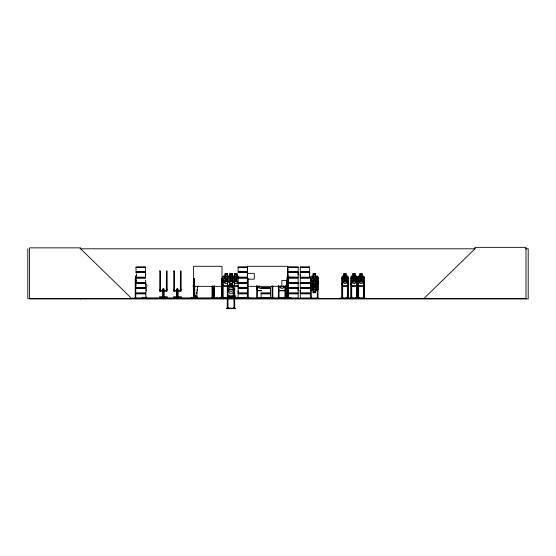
<?xml version="1.0" encoding="UTF-8"?>
<svg xmlns="http://www.w3.org/2000/svg" width="556" height="556" viewBox="0 0 556 556"><rect width="100%" height="100%" fill="white"/><g stroke="black" fill="none" stroke-linecap="round" stroke-linejoin="round"><path stroke-width="0.83" d="M145.422 274.873L145.422 272.572M247.364 292.956L238.142 292.956L238.149 290.649M270.501 290.649L270.501 288.349L259.298 288.279L258.06 286.305M298.148 290.649L298.148 288.349L288.772 288.349M298.148 274.873L298.148 272.572M309.65 292.956L300.268 292.956L300.275 290.649M300.268 277.18L300.268 272.572L309.65 272.572L309.643 277.18L300.268 277.18L300.275 274.873M309.643 274.873L309.643 272.572M217.681 298.12L208.465 298.482L217.716 298.482M243.736 298.482L243.736 298.148M238.163 298.197L251.256 298.148L251.263 298.53L238.114 298.336L238.149 293.881L247.364 293.881M298.134 298.197L284.38 298.148L284.38 298.53L298.162 298.329L298.148 293.881L288.772 293.881M291.9 298.482L291.9 298.148M233.965 298.461L234.159 293.714L234 295.299M145.401 294.541L145.491 292.929M145.748 297.39L146.27 287.723A2.509 2.509 0 0 0 145.748 283.782L145.748 281.072A1.251 1.251 0 0 0 145.387 280.189M196.539 293.735L196.622 292.122M195.274 296.174C196.205 296.021 195.212 296.584 195.42 296.056M238.149 282.733L247.371 282.559M234.312 282.802L235.848 280.349L237.155 282.663L238.058 282.629M233.339 298.461L234.062 293.714L232.943 298.461L233.986 293.714L234.41 293.714L235.515 298.461M131.689 298.53L80.634 248.796L80.634 247.858L29.593 247.858L29.593 298.947L528.2 298.947L528.2 248.796L525.594 248.796M131.835 298.461L145.443 298.336M145.443 282.552L136.039 282.795L136.574 280.481M233.464 296.883L234.034 293.714M190.903 298.482L190.958 298.113L197.505 298.12M197.491 298.461L190.944 298.12M136.401 282.733L136.067 282.656M347.25 285.965L347.924 283.574M348.035 283.588L347.298 286.048L342.579 286.048L341.954 283.588L342.621 286.048M356.278 285.965L356.952 283.574L356.952 276.992L356.306 276.089M357.063 283.588L356.327 286.048L351.6 286.048M363.944 283.574L363.27 285.965L358.641 285.965M363.318 286.048L364.055 283.588L364.055 276.964L363.297 276.089L358.613 276.089L357.974 276.971L357.918 298.53M196.032 298.53L196.734 298.301L196.741 297.425M196.282 298.461L196.317 298.113L196.324 298.53M339.716 298.482L344.101 298.461M348.786 298.148L348.827 298.53M353.13 298.461L345.964 298.12L353.185 298.113L353.095 298.482M355.764 298.461L355.805 298.113L355.819 298.53M360.135 298.148L360.177 298.53M360.121 298.461L354.992 298.12L360.177 298.113M233.84 285.965L234.66 283.574L236.995 283.574L238.225 281.6L238.225 276.992L236.995 276.172L236.988 273.705L234.688 273.705L234.688 276.172M233.895 286.048L234.743 283.588L234.743 276.964L233.874 276.089M234.18 295.361L234.743 293.728M285.694 288.279L284.874 290.663L279.195 290.663M310.658 282.775L311.506 280.321L317.302 280.321L318.067 282.775M310.741 282.789L311.568 280.405L317.24 280.405L317.983 282.789M317.983 283.574L317.156 285.965L311.478 285.965L310.741 283.574M318.06 283.588L317.212 286.048L311.423 286.048L310.658 283.588M135.504 277.006L135.859 276.089M135.574 277.006L135.879 276.172M222.449 298.148L222.449 298.53L222.553 278.473L223.234 278.473L223.234 298.53M227.189 308.559L226.772 308.649L235.098 308.615M231.998 298.12L231.887 298.482M247.017 298.516L246.968 297.905M247.364 298.461L247.364 266.282M310.456 298.113L310.352 298.482M259.812 286.208C259.694 288.3 256.865 287.535 259.145 285.853M281.44 286.208C281.322 288.3 278.493 287.535 280.773 285.853M234.535 281.155L235.32 279.807L234.187 277.882M227.564 278.535L226.806 279.828L227.599 281.162M284.464 286.305L283.226 288.279L280.926 288.279L279.689 286.305M342.677 276.172L342.072 277.006L342.051 298.53L341.954 276.971L342.642 276.089L347.326 276.089M351.67 276.089L350.982 276.971L351.01 298.53M351.698 276.172L351.093 277.006L351.142 298.53M358.085 277.006L358.69 276.172M309.657 298.336L300.275 298.509M222.685 277.006L223.422 276.172M228.127 276.089L227.341 276.971L227.341 283.588L228.099 286.048M287.125 276.923L287.911 276.04M317.983 289.363L317.24 290.19L311.562 290.19M142.899 298.509L143.385 298.35M142.864 298.523L143.823 298.496L143.455 297.905M145.026 298.509L145.512 298.509M146.082 297.94L146.381 296.89L146.381 298.197L145.922 298.509L145.345 298.509L145.45 297.425L145.45 298.127L131.841 298.148L131.862 298.53M197.463 298.197C196.532 298.607 198.339 298.558 197.463 298.197L193.676 298.35M194.1 298.509L194.739 298.489L193.954 298.523L194.093 278.473M194.405 286.034L194.329 298.53L194.885 298.516M196.435 298.509L196.713 298.398M261.125 298.516L270.522 298.336L270.501 293.881L261.125 293.881L261.125 298.322M288.779 282.733L298.162 282.795L288.835 282.74M300.219 282.733L309.657 282.552M423.908 298.53L474.949 248.796L474.949 247.337L525.983 247.337L525.983 298.53L27.8 298.53L27.8 248.796M344.032 276.172L343.031 276.992L343.031 281.6L344.032 283.574L345.908 283.574L346.916 281.6L346.916 276.992L345.908 276.172L345.908 273.705L344.032 273.705M227.64 276.964L226.271 279.251C225.138 275.623 222.643 276.547 225.785 279.807C222.33 283.345 225.382 284.081 226.313 280.349L227.668 282.733M142.656 298.35L142.343 298.516L142.955 298.509M145.623 298.398L136.06 298.204M146.138 298.53L146.673 298.489L146.374 298.197M193.474 298.53L194.169 298.516L194.176 286.034M288.898 276.895L298.155 277.18L298.155 272.572L288.772 272.572M79.981 248.796L475.213 248.796M136.039 267.012L145.443 267.012M238.135 267.012L247.531 267.012M288.766 267.012L298.162 267.012M300.254 267.012L309.657 267.012M145.443 267.179L136.039 267.186L136.06 271.641L145.436 271.641L145.436 267.2M238.135 267.179L247.371 267.186M288.766 267.179L298.162 267.186L298.148 271.641L288.772 271.641M136.06 267.471L145.422 267.471M238.149 267.471L247.357 267.471M288.779 267.471L298.148 267.471M300.275 267.471L309.643 267.471M247.364 271.641L238.142 271.641L238.142 267.2M135.984 271.967L145.498 271.967M238.072 271.967L247.427 271.967M288.703 271.967L298.218 271.967M300.198 271.967L309.713 271.967M135.984 272.252L145.498 272.252M238.072 272.252L247.427 272.252M288.703 272.252L298.218 272.252M300.198 272.252L309.713 272.252M136.046 272.572L145.436 272.572L145.422 277.18L136.046 277.18M238.142 272.572L247.364 272.572M247.58 273.344L254.266 273.344L254.266 279.195L247.58 279.195M346.027 273.621L343.969 273.621L343.969 276.089M355.055 273.621L352.99 273.621L352.99 276.089M315.516 273.705L313.209 273.705L313.209 276.172L311.979 276.992L311.979 281.6L313.209 283.574L315.516 283.574L316.746 281.6L316.746 276.992L315.516 276.172L315.593 273.621L313.125 273.621L313.125 276.089M353.06 273.705L354.985 273.705L354.936 276.172L355.944 276.992L355.944 281.6L354.936 283.574L353.06 283.574L352.052 281.6L352.052 276.992L353.06 276.172L353.039 273.621M360.052 273.705L361.977 273.705M135.789 276.089L136.574 276.172L136.074 276.992L136.074 281.6L136.574 283.574M238.635 276.172L223.387 276.089L222.602 276.971L222.602 283.588L223.359 286.048L229.76 286.048M287.952 276.123L288.362 276.123M351.621 276.089L356.354 276.089L357.063 276.964L356.994 298.53M227.453 276.992L225.152 276.992L225.152 281.6L227.453 281.6M347.278 276.089L348.035 276.964L348.105 298.53M357.974 276.971L358.022 283.588L358.592 286.048L363.367 286.048M364.055 276.964L363.985 298.53M238.142 277.18L247.364 277.18M135.984 277.5L145.498 277.5M238.072 277.5L247.427 277.5M288.703 277.5L298.218 277.5M300.198 277.5L309.713 277.5M135.984 277.785L145.498 277.785M238.072 277.785L247.427 277.785M288.703 277.785L298.218 277.785M300.198 277.785L309.713 277.785M136.046 278.104L145.436 278.104M238.142 278.104L247.364 278.104M288.772 278.104L298.155 278.104L298.155 282.545L288.703 282.587L298.148 282.427M309.65 278.104L300.268 278.104L300.268 282.545M193.613 278.473L194.273 278.473L194.246 298.53M247.364 278.473L248.212 278.473L248.289 298.53M288.008 278.473L288.307 298.53M317.976 278.473L317.295 278.473L317.302 298.53M341.968 278.473L342.67 278.473M348.125 278.473L347.417 278.473L347.354 298.53M350.989 278.473L351.698 278.473M357.988 278.473L358.69 278.473M234.688 281.6L236.995 281.6L236.995 276.992L234.688 276.992L233.84 276.172M136.06 282.427L145.422 282.427M238.149 282.427L247.357 282.427M300.275 282.427L309.643 282.427M136.039 282.976L145.443 282.955L145.422 287.417L136.046 287.417M247.371 282.969L238.135 282.955L238.149 287.417L247.364 287.417M288.766 282.976L298.162 282.976L298.148 287.417L288.772 287.417M309.657 282.976L300.254 282.969L300.275 287.417L309.65 287.417M136.06 283.247L145.422 283.247M238.149 283.247L247.357 283.247M288.779 283.247L298.148 283.247M300.275 283.247L309.643 283.247M136.067 283.261L145.415 283.261M238.163 283.261L247.344 283.261M288.793 283.261L298.134 283.261M300.282 283.261L309.629 283.261M135.469 283.588L135.852 286.048L135.574 283.574M357.974 283.588L358.641 286.048M223.422 285.965L229.781 285.965M232.213 285.965L238.635 285.965M342.628 285.965L347.298 285.965M356.327 285.965L351.649 285.965L350.982 283.588L351.649 286.048M232.241 286.048L237.871 286.048M193.613 286.34L221.983 286.34M233.84 286.305L228.162 286.305L227.418 287.139L227.418 293.714L228.162 296.098L233.84 296.098M247.538 286.34L287.654 286.34M261.125 287.417L270.515 287.417M135.984 287.744L145.498 287.744M238.072 287.744L247.427 287.744M261.063 287.744L270.577 287.744M288.703 287.744L298.218 287.744M300.198 287.744L309.713 287.744M135.984 288.029L145.498 288.029M238.072 288.029L247.427 288.029M261.063 288.029L270.577 288.029M288.703 288.029L298.218 288.029M300.198 288.029L309.713 288.029M136.046 288.349L145.436 288.349M247.364 288.349L238.142 288.349L238.142 292.956M309.65 288.349L300.268 288.349L300.268 292.956M227.293 288.606L227.974 288.606L227.974 308.663M234.66 288.606L233.979 288.606L233.979 295.292M163.2 288.918L162.783 288.918L162.783 297.279M177.621 297.279L177.621 288.918L178.038 288.918L178.038 297.279M163.2 289.231L163.617 289.231M177.204 289.231L177.621 289.231M166.334 289.44L167.175 289.44M180.339 289.44L181.173 289.44M227.341 289.433L234.743 289.433M163.2 289.648L163.096 291.733L163.721 291.733M315.593 290.274L317.281 290.274L318.067 289.391L318.06 276.964L317.191 276.089L311.443 276.089L310.658 276.971L310.665 289.405L311.534 290.274L313.132 290.274L313.132 292.741L315.599 292.741L315.516 290.19L316.746 289.37L316.746 284.762L315.516 282.789L313.209 282.789L311.979 284.762L311.979 289.37L313.209 290.19L313.209 292.658M163.2 290.482L163.617 290.482M177.204 290.482L177.621 290.482M261.626 290.663L257.567 290.663L256.83 288.279L256.83 285.812M160.482 290.691L166.334 290.691M174.487 290.691L180.339 290.691M261.647 290.746L257.511 290.746L256.747 288.293M163.2 291.316L163.617 291.316M177.204 291.316L177.621 291.316M163.235 291.705L163.589 291.705M177.232 291.705L177.586 291.705M177.1 291.733L177.725 291.733M136.046 292.956L145.436 292.956M261.125 292.956L270.515 292.956L270.515 288.349M288.772 292.956L298.155 292.956L298.155 288.349M135.984 293.276L145.498 293.276M238.072 293.276L247.427 293.276M261.063 293.276L270.577 293.276M288.703 293.276L298.218 293.276M300.198 293.276L309.713 293.276M135.984 293.561L145.498 293.561M238.072 293.561L247.427 293.561M261.063 293.561L270.577 293.561M288.703 293.561L298.218 293.561M300.198 293.561L309.713 293.561M136.046 293.881L145.436 293.881M309.65 293.881L300.268 293.881L300.268 298.322M233.895 296.181L228.099 296.181L227.341 293.721M181.381 297.099L173.444 297.071L173.444 298.53M194.336 297.39L196.845 297.39L197.366 287.723A2.509 2.509 0 0 0 198.096 285.951M222.942 297.488L226.07 297.488L226.07 297.905M227.821 297.488L230.955 297.488L230.948 297.905M194.746 297.731L195.371 297.731M196.004 297.731L196.421 297.731M135.15 297.801L135.789 297.801M193.551 297.801L194.802 297.801M212.017 297.801L212.427 297.801L212.434 298.53M213.838 297.801L214.526 297.801L214.505 298.53L214.47 286.034M221.441 297.801L222.233 297.801M222.476 297.801L223.269 297.801M247.288 297.801L248.296 297.801M272.065 297.745L272.899 297.745L272.899 298.482M279.084 297.801L278.25 297.801L278.25 298.53M284.936 297.801L285.777 297.801L285.777 298.53M286.896 297.801L288.342 297.801M310.533 297.801L311.374 297.801L311.367 298.53M341.898 297.801L342.739 297.801L342.732 298.53M347.347 297.801L348.195 297.801L348.188 298.53M356.375 297.801L357.216 297.801L357.209 298.53M357.918 297.801L358.759 297.801L358.752 298.53M363.367 297.801L364.208 297.801M225.819 298.009L227.494 298.009M234.521 298.009L237.864 298.009M257.463 298.009L261.64 298.009M279.084 298.009L284.936 298.009M311.367 298.009L317.219 298.009M342.586 298.009L347.507 298.009M351.607 298.009L356.528 298.009M358.599 298.009L363.52 298.009M219.453 298.53L219.453 298.113L223.31 298.148M261.146 298.197L270.494 298.197M300.282 298.197L309.629 298.197M318.24 298.482L318.025 298.148M361.949 298.53L361.949 298.113L366.39 298.482M238.149 298.204L247.357 298.204M261.139 298.204L270.501 298.204M288.779 298.204L298.148 298.204M300.275 298.204L309.643 298.204M219.481 298.12L224.881 298.482M230.024 298.426L230.024 298.113M366.348 298.426L362.032 298.482M234.736 307.934L233.902 307.934L233.902 308.663M228.05 308.142L233.902 308.142M234.66 298.635L234.715 308.663L234.806 308.26M235.146 308.615L234.868 308.615M234.34 276.944L235.807 279.251C236.738 275.7 239.692 276.45 236.342 279.828L238.003 282.656M194.746 298.398L194.517 286.034M288.689 298.475L288.738 297.905M288.168 298.489L288.265 278.473M287.779 298.461L287.841 297.745M272.968 298.412L273.316 298.482M359.329 298.113L359.315 298.53M350.336 298.148L350.287 298.53M211.134 298.113L211.12 298.53M317.156 276.172L317.983 276.992L317.976 298.53M141.94 298.482L141.988 297.905L290.899 297.905L290.899 298.53M134.913 298.113L134.927 298.426M363.27 276.172L363.944 276.992M347.25 276.172L347.924 276.992M283.372 285.867C285.631 287.535 282.886 288.293 282.74 286.208M136.428 277.076L136.428 278.521M354.992 298.12L354.957 298.53M345.964 298.12L345.929 298.53M287.952 285.909L287.209 283.525L287.209 276.951M287.125 283.539L287.89 285.993M278.375 288.293L279.133 290.746L284.929 290.746L285.777 288.293L285.777 285.805M228.162 285.965L227.425 283.574L225.152 283.574L223.915 281.6L223.915 276.992L225.152 276.172L225.152 273.705L227.453 273.705L227.453 276.172M235.459 298.461L234.403 293.714L235.223 298.461M234.695 296.091L234.34 293.714L234.66 298.461M234.236 293.714L234.298 295.299M366.307 298.113L366.307 298.53M364.138 298.53L364.138 278.473L363.436 278.473L363.374 298.53M364.055 297.801L364.124 298.53M363.902 297.801L363.881 298.53M363.693 297.801L363.693 298.53L363.589 283.484M363.478 297.801L363.52 298.53M361.977 276.172L361.998 273.621L359.982 273.621L360.052 276.172L359.044 276.992L359.044 281.6L360.052 283.574L361.928 283.574L362.936 281.6L362.936 276.992L361.928 276.172L361.928 273.705M360.1 273.705L360.1 276.172M358.69 285.159L358.599 298.53M358.537 278.473L358.537 298.53M358.425 297.801L358.453 298.53M358.245 297.801L358.245 298.53M358.133 278.473L358.133 298.53M358.071 297.801L358.001 298.53M357.126 298.53L357.147 278.473L356.445 278.473L356.382 298.53M356.91 297.801L356.889 298.53M356.681 297.801L356.702 298.53M356.591 285.159L356.528 298.53M355.006 273.621L355.055 276.089M351.76 298.53L351.76 297.801L350.926 297.801L350.926 298.53M351.698 285.159L351.677 298.53M351.545 278.473L351.607 298.53M351.461 297.801L351.434 298.53M347.993 276.964L348.035 298.53M347.882 297.801L347.861 298.53M347.681 297.801L347.653 298.53M347.57 284.325L347.507 298.53M345.978 273.621L345.957 276.172M344.157 298.53L344.157 298.113L339.758 298.148L339.799 298.53M344.018 273.621L344.081 276.172M342.67 284.325L342.628 298.53M342.524 278.473L342.586 298.53M342.413 297.801L342.433 298.53M342.204 297.801L342.225 298.53M318.136 298.53L318.053 297.801L317.219 297.801L317.219 298.53M317.9 297.801L317.9 298.53M317.372 297.801L317.379 298.53M311.29 298.53L311.29 278.473L310.609 278.473L310.609 298.53M310.741 277.006L310.741 289.37M310.693 297.801L310.693 298.53M290.197 297.905L290.197 298.53M288.446 276.944L288.446 281.551M288.008 266.282L288.008 298.53M287.709 298.53L287.765 278.417L286.972 278.473L286.896 298.53M287.577 298.53L287.654 266.282L247.538 266.282L247.531 298.53M287.16 297.745L287.16 298.482M287.056 298.53L287.091 280.481L281.871 280.481L281.871 286.333M285.694 285.812L285.617 298.53M285.096 297.801L285.096 298.53M285.019 285.993L284.936 298.53M279.008 285.993L279.084 298.53M278.931 297.801L278.931 298.53M278.459 285.812L278.459 288.279M278.375 285.812L278.41 298.53M272.822 285.944L272.822 298.482L272.746 297.745M272.225 297.745L272.225 298.482M272.141 285.944L272.065 298.482M264.149 298.113L264.149 298.53M257.463 298.53L257.463 297.801L256.622 297.801L256.622 298.53M257.379 285.993L257.379 298.53M257.303 297.801L257.303 298.53M256.782 297.801L256.782 298.53M256.747 285.812L256.705 298.53M248.136 297.801L248.136 298.53M247.629 278.473L247.622 298.53M247.455 297.801L247.434 298.53M239.56 298.113L239.511 298.53M237.071 276.089L237.071 273.621L234.604 273.621L234.604 276.089M234.66 296.126L234.743 287.098L233.874 286.222L232.276 286.222L232.276 283.755L229.809 283.755L229.809 286.222L228.127 286.222L227.341 287.104L227.237 308.663M234.576 307.934L234.576 308.663M234.055 307.934L234.062 308.663M233.979 298.635L233.979 308.663M232.853 298.53L232.853 297.801L232.012 297.801L232.04 298.53M232.769 285.159L232.769 286.826M232.769 296.021L232.693 298.53M232.276 276.089L232.276 273.621L229.809 273.621L229.809 276.089M232.088 296.021L232.172 298.53M230.379 297.488L230.379 297.905M230.351 297.488L230.351 297.905M229.92 296.021L229.92 297.696M229.975 298.113L229.975 298.53M229.704 297.488L229.704 297.905M229.413 297.488L229.378 297.905M229.239 285.159L229.239 286.826M229.239 296.021L229.239 297.696M229.086 297.488L229.086 297.905M228.467 297.488L228.398 297.905M228.05 308.663L228.05 307.934L227.216 307.934L227.189 308.663M227.863 297.488L227.821 297.905M227.89 307.934L227.89 308.663M227.536 276.089L227.536 273.621L225.069 273.621L225.069 276.089M227.376 307.934L227.369 308.663M225.5 297.488L225.5 297.905M225.465 297.488L225.465 297.905M224.826 297.488L224.826 297.905M224.805 298.113L224.805 298.53M224.499 297.488L224.534 297.905M224.207 297.488L224.207 297.905M223.581 297.488L223.581 297.905M223.512 297.488L223.512 297.905M223.158 297.801L223.158 298.53M222.977 297.488L222.942 297.905M222.636 297.801L222.629 298.53M222.226 298.53L222.171 278.473L221.503 278.473L221.448 298.53M221.983 278.82L221.983 266.282L193.613 266.282L193.606 298.53L193.71 296.89M221.893 297.905L221.893 298.53M221.802 297.801L221.802 298.53L221.691 278.473M221.635 297.801L221.635 298.53M217.66 298.113L217.66 298.53M214.275 297.801L214.275 298.53M214.241 286.034L214.241 298.53M214.13 286.034L214.095 298.53M213.907 286.034L213.907 298.53L213.865 297.801M212.357 286.034L212.35 298.53M212.093 286.034L212.093 298.53M212.024 297.801L212.01 298.53M197.526 298.53L197.47 296.89L197.178 297.94M196.546 297.425L196.546 298.127M196.164 297.94L196.164 295.743L195.017 295.743L195.017 297.94M194.739 286.034L194.781 298.53M193.884 297.801L193.912 298.53M193.801 278.473L193.801 298.53M181.381 297.071L181.381 298.53M181.353 297.307L181.353 298.502M180.964 297.279L180.964 298.53M180.339 291.108L180.408 271.015L181.138 271.015L181.173 291.108L173.653 291.108L173.68 289.44L174.487 289.44L174.487 291.108M177.649 288.918L177.649 296.932M177.204 297.279L177.204 288.918L176.787 288.918L176.787 297.279M177.169 288.918L177.169 296.932M173.861 297.279L173.861 298.53M167.384 298.53L167.384 297.071L159.44 297.071L159.44 298.53M166.334 291.108L166.411 271.015L167.141 271.015L167.175 291.108L159.648 291.108L159.648 289.44L160.482 289.44L160.482 291.108M164.041 297.279L164.041 288.918L163.617 288.918L163.617 297.279M163.652 288.918L163.652 296.932M163.172 288.918L163.2 297.279M159.857 297.279L159.857 298.53M159.475 297.307L159.475 298.502M141.787 298.113L141.787 298.53M138.736 298.113L138.736 298.53M136.47 273.621L136.47 276.089M135.754 298.53L135.727 278.473L135.212 278.473L135.212 298.53M135.546 283.588L135.469 276.971L135.421 298.53M135.483 285.159L135.518 298.53M80.634 298.53L80.634 298.947M193.815 287.723A2.509 2.509 0 0 1 193.815 284.179M197.102 289.697A1.675 1.675 0 0 1 197.102 290.566M146.013 289.697A1.675 1.675 0 0 1 146.013 290.566M215.985 298.426L215.985 298.426M159.767 270.974L159.697 291.031L160.427 291.031L160.496 270.974L159.767 270.974M173.764 270.974L173.694 291.031L174.424 291.031L174.494 270.974L173.764 270.974M346.798 282.656L346.152 282.733L345.047 280.349C344.247 284.192 341.829 283.185 344.616 279.807C341.996 276.638 344.185 275.574 345.012 279.251C345.811 275.588 348.146 276.61 345.45 279.828L346.798 282.656M355.826 282.656L355.18 282.733L354.068 280.349C353.102 284.269 350.961 283.108 353.644 279.807C351.017 276.638 353.213 275.574 354.04 279.251C354.839 275.588 357.174 276.61 354.471 279.828L355.826 282.656M362.818 282.656L362.171 282.733L361.059 280.349C360.093 284.269 357.953 283.108 360.635 279.807C358.015 276.638 360.205 275.574 361.032 279.251C361.831 275.588 364.166 276.61 361.463 279.828L362.818 282.656M233.2 282.656L232.408 282.733L231.053 280.349C230.121 284.081 227.07 283.345 230.525 279.807C227.272 276.485 230.052 275.686 231.011 279.251C231.942 275.7 234.889 276.45 231.546 279.828L233.2 282.656M312.229 283.616L313.862 286.542C310.512 289.912 313.459 290.663 314.397 287.111C315.356 290.677 318.129 289.885 314.884 286.555C318.331 283.025 315.287 282.281 314.355 286.013L313 283.63L312.229 283.616M316.517 282.656L315.725 282.733L314.369 280.349C313.438 284.081 310.394 283.345 313.841 279.807C310.589 276.485 313.369 275.686 314.328 279.251C315.259 275.7 318.206 276.45 314.863 279.828L316.517 282.656M233.43 281.6L232.193 283.574L229.892 283.574L228.655 281.6L228.655 276.992L229.892 276.172L229.892 273.705L232.193 273.705L232.193 276.172L233.43 276.992L233.43 281.6M233.43 291.74L232.193 293.714L229.892 293.714L228.655 291.74L228.655 287.132L229.892 286.305L229.892 283.838L232.193 283.838L232.193 286.305L233.43 287.132L233.43 291.74M309.657 267.2L300.254 267.186L300.275 271.641L309.65 271.641L309.65 267.2M227.043 274.115L225.562 274.115L225.562 274.942L227.043 274.942L227.043 274.115M231.782 274.115L230.302 274.115L230.302 274.942L231.782 274.942L231.782 274.115M236.578 274.115L235.098 274.115L235.098 274.942L236.578 274.942L236.578 274.115M315.099 274.115L313.619 274.115L313.619 274.942L315.099 274.942L315.099 274.115M345.575 274.115L344.373 274.115L344.373 274.942L345.575 274.942L345.575 274.115M354.603 274.115L353.394 274.115L353.394 274.942L354.603 274.942L354.603 274.115M361.595 274.115L360.385 274.115L360.385 274.942L361.595 274.942L361.595 274.115M232.193 276.992L229.892 276.992L229.892 281.6L232.193 281.6L232.193 276.992M315.516 276.992L313.209 276.992L313.209 281.6L315.516 281.6L315.516 276.992M345.908 276.992L344.032 276.992L344.032 281.6L345.908 281.6L345.908 276.992M354.936 276.992L353.06 276.992L353.06 281.6L354.936 281.6L354.936 276.992M361.928 276.992L360.052 276.992L360.052 281.6L361.928 281.6L361.928 276.992M231.782 284.248L230.302 284.248L230.302 285.075L231.782 285.075L231.782 284.248M315.516 284.762L313.209 284.762L313.209 289.37L315.516 289.37L315.516 284.762M232.193 287.132L229.892 287.132L229.892 291.74L232.193 291.74L232.193 287.132M315.099 291.427L313.619 291.427L313.619 292.248L315.099 292.248L315.099 291.427M167.384 297.245L159.44 297.245L167.384 297.279M181.381 297.245L173.444 297.245L181.381 297.279M166.995 298.502L166.995 297.307L166.96 298.53"/></g></svg>
